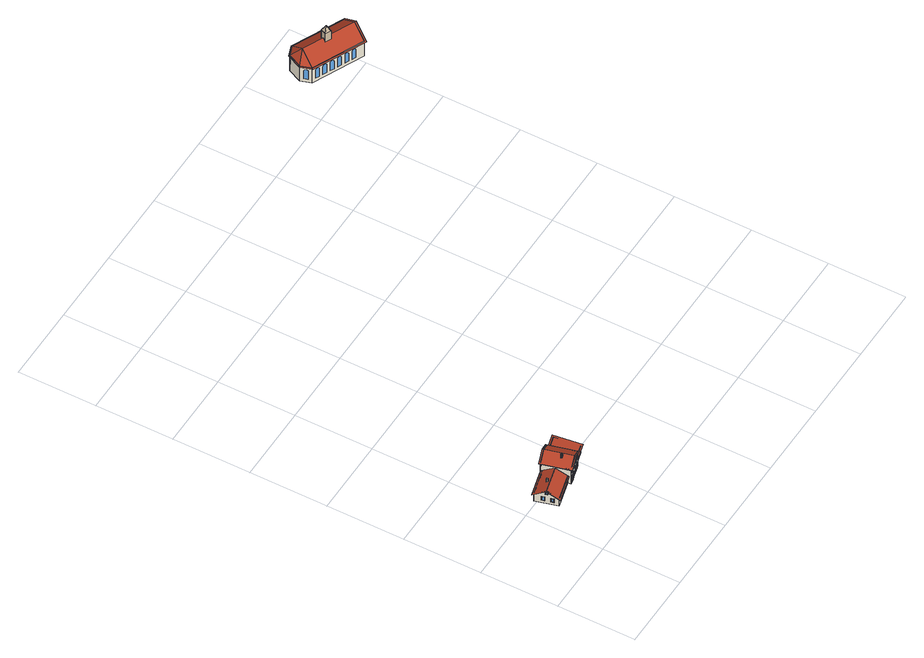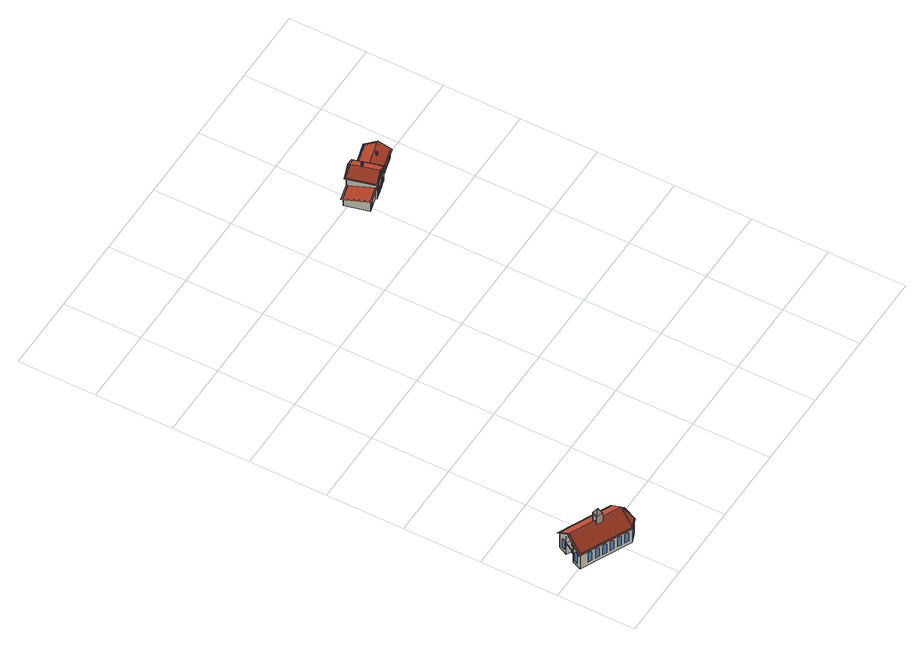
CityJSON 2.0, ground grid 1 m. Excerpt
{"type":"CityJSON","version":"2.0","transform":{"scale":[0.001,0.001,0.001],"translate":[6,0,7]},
"CityObjects":{
"building1":{"type":"Building","attributes":{"name":"Station KIT/KHH-1","function":"2480","roofArea":0.424,"yearlyIrradiation":390.01},"children":["building1-1","building1-2"],"geometry":[{"type":"MultiSurface","lod":"3","boundaries":[[[0,1,2,3,4,5,6,7]],[[5,4,3,6]],[[8,9,10,0,7,11,12,13,14,15]],[[2,1,16,17]],[[18,19,20,21,22,23,24,12,11,25,26,27,28],[29,30,31,32],[33,34,35,36],[37,38,39,40]],[[41,42,43,44]],[[45,46,47,48]],[[46,42,41,47]],[[32,31,30,29],[43,42,46,45]],[[48,44,43,45]],[[41,44,48,47]],[[49,50,51,52]],[[53,52,51,54]],[[36,35,34,33],[51,50,55,54]],[[49,52,53,56]],[[55,50,49,56]],[[54,55,56,53]],[[57,58,59,60]],[[57,61,62,58]],[[63,64,60,59]],[[40,39,38,37],[62,61,64,63]],[[59,58,62,63]],[[64,61,57,60]],[[65,66,67,68]],[[69,70,71,72]],[[73,26,25,74],[71,75,76,72]],[[77,70,69,78]],[[77,78,76,75]],[[66,65,79,80]],[[70,77,75,71]],[[68,67,81,82]],[[78,69,72,76]],[[65,68,82,79]],[[27,73,74,28],[82,81,80,79]],[[67,66,80,81]],[[83,84,85,86]],[[84,87,88,85]],[[87,89,90,88]],[[91,92,93,94]],[[95,96,97,98]],[[89,83,86,90]],[[99,19,18,100],[88,90,86,85]],[[91,96,95,92]],[[20,99,100,21],[93,98,97,94]],[[89,87,84,83]],[[96,91,94,97]],[[92,95,98,93]],[[101,102,23,22,103,104,105,106,107,108,109]],[[16,8,15,17]],[[110,111,112,113,114,115,104,103],[116,117,118,119],[120,121,122,123]],[[124,125,126,127]],[[119,118,117,116],[126,125,128,129]],[[124,127,130,131]],[[128,125,124,131]],[[129,128,131,130]],[[130,127,126,129]],[[123,122,121,120],[132,133,134,135]],[[136,133,132,137]],[[136,137,138,139]],[[135,134,139,138]],[[134,133,136,139]],[[138,137,132,135]],[[140,141,142,143]],[[141,144,145,142]],[[146,144,141,140]],[[144,146,147,145]],[[112,111,110,113],[143,142,145,147]],[[146,140,143,147]],[[148,149,10,9]],[[16,1,149,148]],[[16,148,9,8]],[[0,10,149,1]],[[114,150,151,152,115],[153,154,155,156],[157,158,159,160],[161,162,163,164]],[[165,166,167,168]],[[165,168,169,170]],[[155,154,153,156],[167,166,171,172]],[[172,171,170,169]],[[171,166,165,170]],[[169,168,167,172]],[[173,174,175,176]],[[176,177,178,173]],[[177,179,180,178]],[[180,174,173,178]],[[180,179,175,174]],[[160,159,158,157],[175,179,177,176]],[[181,182,183,184]],[[185,184,183,186]],[[187,185,186,188]],[[184,185,187,181]],[[181,187,188,182]],[[162,161,164,163],[186,183,182,188]],[[189,13,12,190]],[[191,23,102,192]],[[189,193,194,13]],[[24,195,190,12]],[[192,193,195,191],[196,197,198,199]],[[194,193,192,102]],[[190,195,193,189]],[[191,195,24,23]],[[14,200,201,202,203,101,109,150,114,113,110,103,22,21,18,28,25,11,7,6,3,2,17,15]],[[109,108,151,150],[204,205,206,207],[208,209,210,211]],[[212,213,214,215]],[[212,215,216,217]],[[218,219,217,216]],[[207,206,205,204],[214,213,219,218]],[[216,215,214,218]],[[219,213,212,217]],[[220,221,222,223]],[[224,220,223,225]],[[211,210,209,208],[226,221,220,224]],[[225,227,226,224]],[[222,227,225,223]],[[222,221,226,227]],[[228,229,106,105],[230,231,232,233]],[[152,229,228,115]],[[105,104,115,228]],[[234,229,152,151]],[[234,151,108,107]],[[107,106,229,234]],[[201,235,236,200,14,13,194,102,101,203,237,238,202],[239,240,241,242],[243,244,245,246],[247,248,249,250],[251,252,253,254],[255,256,257,258]],[[259,260,261,262]],[[259,262,263,264]],[[243,246,245,244],[261,260,265,266]],[[266,265,264,263]],[[265,260,259,264]],[[263,262,261,266]],[[267,268,269,270]],[[270,271,272,267]],[[273,268,267,272]],[[273,274,269,268]],[[250,249,248,247],[269,274,271,270]],[[271,274,273,272]],[[275,276,277,278]],[[277,276,279,280]],[[281,280,279,282]],[[277,280,281,278]],[[282,275,278,281]],[[254,253,252,251],[279,276,275,282]],[[283,284,285,286]],[[258,257,256,255],[285,287,288,286]],[[288,287,289,290]],[[289,287,285,284]],[[286,288,290,283]],[[289,284,283,290]],[[291,292,293,294]],[[294,295,296,291]],[[294,293,297,295]],[[240,239,242,241],[298,296,295,297]],[[292,291,296,298]],[[293,292,298,297]],[[299,237,203,300],[301,302,303,304]],[[305,306,307,308]],[[305,308,309,310]],[[238,299,300,202],[309,311,312,310]],[[307,306,312,311]],[[306,305,310,312]],[[308,307,311,309]],[[313,314,315,316]],[[313,316,303,302]],[[316,315,304,303]],[[314,313,302,301]],[[315,314,301,304]],[[317,318,319,320]],[[321,322,323,324]],[[322,321,325,326]],[[236,327,328,200],[329,330,326,325]],[[331,332,333,334]],[[318,331,334,319]],[[317,332,331,318]],[[323,322,326,330]],[[321,324,329,325]],[[332,317,320,333]],[[324,323,330,329]],[[327,235,201,328],[333,320,319,334]]],"semantics":{"surfaces":[{"type":"WallSurface"},{"type":"Door"},{"type":"Window"},{"type":"RoofSurface"},{"type":"GroundSurface"}],"values":[0,1,0,0,0,2,2,2,2,2,2,2,2,2,2,2,2,2,2,2,2,2,2,1,1,1,1,1,1,1,1,1,1,1,1,1,1,1,1,1,1,1,1,1,1,1,1,0,0,0,2,2,2,2,2,2,2,2,2,2,2,2,1,1,1,1,1,1,3,3,3,3,0,2,2,2,2,2,2,2,2,2,2,2,2,2,2,2,2,2,2,3,3,3,3,3,3,3,3,4,0,2,2,2,2,2,2,2,2,2,2,2,2,3,3,3,3,3,3,0,2,2,2,2,2,2,2,2,2,2,2,2,2,2,2,2,2,2,2,2,2,2,2,2,2,2,2,2,2,2,1,1,1,1,1,1,1,1,1,1,1,1,1,1,1,1,1,1,1,1,1,1,1,1]}}]},
"building1-1":{"type":"BuildingInstallation","attributes":{"name":"Chimney 1","function":"1030"},"parents":["building1"],"geometry":[{"type":"MultiSurface","lod":"3","boundaries":[[[198,335,336,199]],[[199,198,197,196]],[[336,337,196,199]],[[337,338,197,196]],[[338,335,198,197]],[[336,335,338,337]]]}]},
"building1-2":{"type":"BuildingInstallation","attributes":{"name":"Chimney 2","function":"1030"},"parents":["building1"],"geometry":[{"type":"MultiSurface","lod":"3","boundaries":[[[339,340,230,233]],[[340,341,231,230]],[[341,342,232,231]],[[342,341,340,339]],[[233,232,231,230]],[[232,342,339,233]]]}]},
"building2":{"type":"Building","attributes":{"description":"Simple Chapel with a recess/loggia","name":"Chapel KIT/KHH-1","roofArea":0.449,"yearlyIrradiation":471.73},"children":["building2-1","building2-2"],"geometry":[{"type":"MultiSurface","lod":"3","boundaries":[[[343,344,345,346]],[[346,345,347,348]],[[349,350,351,352],[353,354,355,356,357,358,359,360,361,362,363,364,365,366,367],[368,369,370,371,372,373,374,375,376,377,378,379,380,381,382],[383,384,385,386,387,388,389,390,391,392,393,394,395,396,397],[398,399,400,401,402,403,404,405,406,407,408,409,410,411,412],[413,414,415,416,417,418,419,420,421,422,423,424,425,426,427],[428,429,430,431,432,433,434,435,436,437,438,439,440,441,442]],[[382,381,380,379,378,377,376,375,374,373,372,371,370,369,368]],[[397,396,395,394,393,392,391,390,389,388,387,386,385,384,383]],[[412,411,410,409,408,407,406,405,404,403,402,401,400,399,398]],[[367,366,365,364,363,362,361,360,359,358,357,356,355,354,353]],[[427,426,425,424,423,422,421,420,419,418,417,416,415,414,413]],[[442,441,440,439,438,437,436,435,434,433,432,431,430,429,428]],[[443,444,445,446,447,448,449,350,349],[450,451,452,453,454,455,456,457,458,459,460,461,462,463,464],[465,466,467,468,469,470,471,472,473,474,475,476,477,478,479],[480,343,346,348,481]],[[482,347,345,344,483]],[[464,463,462,461,460,459,458,457,456,455,454,453,452,451,450]],[[479,478,477,476,475,474,473,472,471,470,469,468,467,466,465]],[[448,447,484,485],[486,487,488,489,490,491,492,493,494,495,496,497,498,499,500],[501,502,503,504,505,506,507,508,509,510,511,512,513,514,515],[516,517,518,519,520,521,522,523,524,525,526,527,528,529,530],[531,532,533,534,535,536,537,538,539,540,541,542,543,544,545],[546,547,548,549,550,551,552,553,554,555,556,557,558,559,560],[561,562,563,564,565,566,567,568,569,570,571,572,573,574,575]],[[500,499,498,497,496,495,494,493,492,491,490,489,488,487,486]],[[515,514,513,512,511,510,509,508,507,506,505,504,503,502,501]],[[530,529,528,527,526,525,524,523,522,521,520,519,518,517,516]],[[545,544,543,542,541,540,539,538,537,536,535,534,533,532,531]],[[560,559,558,557,556,555,554,553,552,551,550,549,548,547,546]],[[575,574,573,572,571,570,569,568,567,566,565,564,563,562,561]],[[447,446,576,577,578,579,443,349,352,580,581,484]],[[582,485,484,581],[583,584,585,586,587,588,589,590,591,592,593,594,595,596,597]],[[597,596,595,594,593,592,591,590,589,588,587,586,585,584,583]],[[445,444,598,599]],[[600,582,581,580]],[[480,483,344,343]],[[481,482,483,480]],[[600,580,352,351],[601,602,603,604,605,606,607,608,609,610,611,612,613,614,615]],[[615,614,613,612,611,610,609,608,607,606,605,604,603,602,601]],[[348,347,482,481]],[[444,443,579,598]],[[449,350,351,616,617,618]],[[351,350,449,619]],[[576,599,598,579,578,620,621,622,623,624,625,626,627,628,629,630,631,632,577]],[[577,632,631,630,629,628,627,626,625,624,623,622,621,620,578]],[[449,448,485,619]],[[485,448,449,618,633,634]],[[446,445,599,576]],[[600,351,619]],[[600,582,635,636]],[[636,616,351,600]],[[619,582,600]],[[582,485,634,635]],[[619,485,582]]],"semantics":{"surfaces":[{"type":"OuterCeilingSurface"},{"type":"WallSurface"},{"type":"Window"},{"type":"GroundSurface"},{"type":"OuterFloorSurface"},{"type":"RoofSurface"},{"type":"Door"}],"values":[0,0,1,2,2,2,2,2,2,1,1,2,2,1,2,2,2,2,2,2,3,1,2,0,1,1,4,1,2,1,1,5,5,1,6,5,5,1,5,5,5,5,5,5]}}]},
"building2-1":{"type":"BuildingInstallation","attributes":{"name":"Cross","function":"1070"},"parents":["building2"],"geometry":[{"type":"MultiSurface","lod":"3","boundaries":[[[637,638,639,640]],[[641,639,638,642,643,644,645,646,647,648,649,650]],[[640,639,641,651]],[[652,644,643,653]],[[654,648,647,655]],[[656,645,644,652]],[[657,646,645,656]],[[651,641,650,658]],[[655,647,646,657]],[[653,643,642,659]],[[658,650,649,660]],[[660,649,648,654]],[[658,660,654,655,657,656,652,653,659,637,640,651]],[[659,642,638,637]]]}]},
"building2-2":{"type":"BuildingInstallation","attributes":{"name":"Tower","function":"1040"},"parents":["building2"],"geometry":[{"type":"MultiSurface","lod":"3","boundaries":[[[661,662,663,664,665]],[[666,661,665,667]],[[668,664,663,669]],[[665,670,667]],[[668,669,671,666,667]],[[670,668,667]],[[670,665,664]],[[668,670,664]],[[662,661,666,671]],[[671,669,663,662]]]}]}
},
"vertices":[
[858,1206,1164],[1051,1258,1164],[1051,1258,994],[1022,1250,994],[1022,1250,1094],[984,1240,1094],[984,1240,994],[858,1206,994],[941,897,1114],[946,878,1116],[853,1225,1172],[853,1226,994],[853,1226,1234],[946,878,1234],[946,878,994],[941,897,994],[1134,949,1114],[1134,949,994],[690,1182,994],[690,1182,1094],[612,1161,1094],[612,1161,994],[582,1153,994],[582,1153,1234],[718,1189,1315],[825,1218,994],[825,1218,1094],[748,1197,1094],[748,1197,994],[824,1218,1214],[785,1207,1214],[785,1207,1154],[824,1218,1154],[690,1182,1214],[651,1171,1214],[651,1171,1154],[690,1182,1154],[649,1171,1214],[610,1160,1214],[610,1160,1154],[649,1171,1154],[790,1205,1211],[789,1208,1211],[820,1217,1211],[821,1213,1211],[820,1217,1157],[789,1208,1157],[790,1205,1157],[821,1213,1157],[656,1168,1211],[655,1172,1211],[686,1181,1211],[687,1177,1211],[687,1177,1157],[686,1181,1157],[655,1172,1157],[656,1168,1157],[615,1158,1211],[646,1166,1211],[646,1166,1157],[615,1158,1157],[614,1161,1211],[645,1170,1211],[645,1170,1157],[614,1161,1157],[783,1205,1031],[752,1197,1031],[752,1197,1091],[783,1205,1091],[790,1207,1091],[790,1207,1031],[790,1209,1031],[790,1209,1091],[786,1208,1094],[786,1208,994],[821,1217,1031],[821,1217,1091],[821,1215,1031],[821,1215,1091],[782,1207,1031],[751,1198,1031],[751,1198,1091],[782,1207,1091],[686,1179,1091],[655,1171,1091],[655,1172,1091],[686,1181,1091],[655,1171,1031],[655,1172,1031],[686,1179,1031],[686,1181,1031],[648,1169,1031],[648,1169,1091],[647,1170,1091],[647,1170,1031],[617,1160,1091],[617,1160,1031],[616,1162,1031],[616,1162,1091],[651,1171,1094],[651,1171,994],[676,805,994],[676,805,1234],[588,1134,994],[588,1134,1114],[583,1150,1111],[627,989,1208],[670,827,1111],[666,844,1114],[666,844,994],[346,1069,994],[346,1069,1094],[308,1058,1094],[308,1058,994],[240,1040,994],[240,1040,1114],[550,1123,1094],[511,1113,1094],[511,1113,1034],[550,1123,1034],[509,1113,1094],[471,1102,1094],[471,1102,1034],[509,1113,1034],[516,1110,1091],[515,1114,1091],[546,1122,1091],[547,1119,1091],[515,1114,1037],[546,1122,1037],[547,1119,1037],[516,1110,1037],[506,1111,1091],[475,1103,1091],[475,1103,1037],[506,1111,1037],[476,1099,1091],[507,1108,1091],[507,1108,1037],[476,1099,1037],[343,1066,1091],[312,1058,1091],[311,1059,1091],[342,1068,1091],[312,1058,1031],[311,1059,1031],[343,1066,1031],[342,1068,1031],[1159,935,1116],[1065,1283,1172],[318,750,994],[318,750,1114],[279,895,1201],[274,914,1094],[274,914,1034],[263,953,1034],[263,953,1094],[292,847,1094],[302,808,1094],[302,808,1034],[292,847,1034],[275,910,1174],[283,881,1174],[283,881,1144],[275,910,1144],[277,919,1091],[273,918,1091],[264,949,1091],[268,950,1091],[268,950,1037],[277,919,1037],[273,918,1037],[264,949,1037],[297,844,1037],[297,844,1091],[293,843,1091],[293,843,1037],[301,812,1037],[305,813,1037],[301,812,1091],[305,813,1091],[284,884,1146],[282,884,1146],[282,884,1173],[284,884,1173],[278,907,1173],[276,907,1173],[278,907,1146],[276,907,1146],[964,866,1231],[862,1245,1231],[565,1165,1231],[667,786,1231],[815,826,1319],[811,842,1315],[713,1205,1319],[724,973,1290],[743,979,1302],[748,959,1302],[729,954,1290],[916,870,994],[839,849,994],[781,834,994],[704,813,994],[558,815,1094],[597,825,1094],[597,825,1034],[558,815,1034],[599,826,1094],[638,836,1094],[638,836,1034],[599,826,1034],[592,828,1091],[593,824,1091],[562,816,1091],[561,820,1091],[561,820,1037],[592,828,1037],[562,816,1037],[593,824,1037],[634,835,1037],[634,835,1091],[633,839,1091],[633,839,1037],[603,827,1037],[602,831,1037],[603,827,1091],[602,831,1091],[216,1052,1111],[260,890,1208],[432,982,1183],[437,963,1194],[418,957,1194],[412,977,1183],[303,728,1111],[839,849,1094],[916,870,1094],[704,813,1094],[781,834,1094],[802,839,1294],[830,847,1294],[830,847,1264],[802,839,1264],[695,810,1154],[695,810,1214],[734,821,1214],[734,821,1154],[753,826,1214],[792,836,1214],[792,836,1154],[753,826,1154],[839,849,1214],[878,860,1214],[878,860,1154],[839,849,1154],[880,860,1214],[918,870,1214],[918,870,1154],[880,860,1154],[729,824,1211],[730,820,1211],[699,811,1211],[698,815,1211],[698,815,1157],[729,824,1157],[730,820,1157],[699,811,1157],[756,831,1157],[756,831,1211],[757,827,1211],[757,827,1157],[788,835,1157],[787,839,1157],[787,839,1211],[788,835,1211],[874,859,1157],[874,859,1211],[873,862,1211],[873,862,1157],[843,850,1211],[842,854,1211],[842,854,1157],[843,850,1157],[883,865,1157],[883,865,1211],[884,861,1211],[884,861,1157],[914,869,1211],[914,869,1157],[913,873,1211],[913,873,1157],[827,848,1293],[804,842,1293],[804,842,1266],[827,848,1266],[828,846,1266],[828,846,1293],[804,840,1266],[804,840,1293],[743,823,1094],[743,823,994],[739,822,1031],[708,814,1031],[708,814,1091],[739,822,1091],[746,826,1031],[777,834,1031],[777,834,1091],[746,826,1091],[746,824,1091],[746,824,1031],[777,833,1091],[777,833,1031],[707,816,1031],[738,824,1031],[738,824,1091],[707,816,1091],[843,852,1031],[843,852,1091],[843,850,1091],[843,850,1031],[881,862,1031],[912,871,1031],[912,871,1091],[881,862,1091],[882,861,1031],[913,869,1031],[878,860,1094],[878,860,994],[882,861,1091],[913,869,1091],[873,860,1091],[873,860,1031],[874,859,1031],[874,859,1091],
[748,959,1346],[729,954,1346],[724,973,1346],[743,979,1346],
[412,977,1228],[432,982,1228],[437,963,1228],[418,957,1228],
[4776,5979,1745],[4715,6007,1745],[4743,6068,1797],[4804,6040,1797],[4774,6134,1745],[4835,6106,1745],[4721,5861,1455],[4721,5861,1705],[4080,6160,1705],[4080,6160,1455],[4393,6014,1630],[4393,6014,1636],[4396,6013,1642],[4399,6011,1648],[4404,6009,1652],[4409,6006,1654],[4415,6004,1655],[4421,6001,1654],[4427,5998,1652],[4431,5996,1648],[4435,5994,1642],[4437,5993,1636],[4438,5993,1630],[4438,5993,1505],[4393,6014,1505],[4166,6120,1505],[4121,6141,1505],[4121,6141,1630],[4121,6141,1636],[4124,6140,1642],[4127,6138,1648],[4132,6136,1652],[4138,6133,1654],[4143,6130,1655],[4149,6128,1654],[4155,6125,1652],[4159,6123,1648],[4163,6121,1642],[4165,6120,1636],[4166,6120,1630],[4257,6077,1505],[4212,6099,1505],[4212,6099,1630],[4212,6098,1636],[4215,6097,1642],[4218,6095,1648],[4223,6093,1652],[4228,6091,1654],[4234,6088,1655],[4240,6085,1654],[4246,6083,1652],[4250,6081,1648],[4254,6079,1642],[4256,6078,1636],[4257,6077,1630],[4347,6035,1505],[4302,6056,1505],[4302,6056,1630],[4303,6056,1636],[4305,6055,1642],[4309,6053,1647],[4314,6051,1651],[4319,6048,1654],[4325,6046,1655],[4331,6043,1654],[4336,6041,1651],[4341,6038,1647],[4344,6037,1642],[4347,6036,1636],[4347,6035,1630],[4529,5951,1505],[4483,5972,1505],[4483,5972,1630],[4484,5972,1636],[4486,5971,1642],[4490,5969,1648],[4495,5967,1652],[4500,5964,1654],[4506,5961,1655],[4512,5959,1654],[4517,5956,1652],[4522,5954,1648],[4526,5952,1642],[4528,5951,1636],[4529,5951,1630],[4619,5909,1505],[4574,5930,1505],[4574,5930,1630],[4575,5929,1636],[4577,5928,1642],[4581,5927,1648],[4585,5924,1652],[4591,5922,1654],[4597,5919,1655],[4602,5916,1654],[4608,5914,1652],[4613,5912,1648],[4616,5910,1642],[4618,5909,1636],[4619,5909,1630],[4776,5979,1455],[4776,5979,1625],[4835,6106,1625],[4835,6106,1455],[4890,6224,1455],[4890,6224,1705],[4802,6034,1855],[4763,5952,1505],[4742,5906,1505],[4742,5906,1630],[4742,5907,1636],[4743,5910,1642],[4745,5913,1648],[4747,5918,1652],[4750,5923,1654],[4753,5929,1655],[4755,5935,1654],[4758,5940,1652],[4760,5945,1648],[4762,5949,1642],[4763,5951,1636],[4763,5952,1630],[4869,6178,1505],[4848,6133,1505],[4848,6133,1630],[4848,6134,1636],[4849,6136,1642],[4851,6140,1648],[4853,6144,1652],[4855,6150,1654],[4858,6156,1655],[4861,6162,1654],[4863,6167,1652],[4866,6172,1648],[4867,6175,1642],[4868,6178,1636],[4869,6178,1630],[4776,5979,1645],[4835,6106,1645],[4774,6134,1645],[4715,6007,1645],[4249,6523,1455],[4249,6523,1705],[4743,6292,1505],[4788,6271,1505],[4788,6271,1630],[4788,6271,1636],[4785,6272,1642],[4782,6274,1648],[4777,6276,1652],[4771,6279,1654],[4766,6282,1655],[4760,6284,1654],[4754,6287,1652],[4750,6289,1648],[4746,6291,1642],[4744,6292,1636],[4743,6292,1630],[4653,6334,1505],[4698,6313,1505],[4698,6313,1630],[4697,6314,1636],[4695,6315,1642],[4691,6316,1648],[4687,6318,1652],[4681,6321,1654],[4675,6324,1655],[4669,6326,1654],[4664,6329,1652],[4659,6331,1648],[4656,6333,1642],[4653,6334,1636],[4653,6334,1630],[4573,6371,1652],[4568,6374,1648],[4565,6375,1642],[4562,6376,1636],[4562,6377,1630],[4562,6377,1505],[4607,6356,1505],[4607,6356,1630],[4606,6356,1636],[4604,6357,1642],[4600,6359,1648],[4596,6361,1652],[4590,6363,1654],[4584,6366,1655],[4578,6369,1654],[4471,6419,1505],[4516,6398,1505],[4516,6398,1630],[4516,6398,1636],[4513,6399,1642],[4510,6401,1648],[4505,6403,1652],[4500,6406,1654],[4494,6408,1655],[4488,6411,1654],[4482,6414,1652],[4478,6416,1648],[4474,6418,1642],[4472,6419,1636],[4471,6419,1630],[4380,6461,1630],[4380,6461,1505],[4426,6440,1505],[4426,6440,1630],[4425,6440,1636],[4423,6442,1642],[4419,6443,1648],[4414,6445,1652],[4409,6448,1654],[4403,6451,1655],[4397,6453,1654],[4392,6456,1652],[4387,6458,1648],[4383,6460,1642],[4381,6461,1636],[4312,6493,1655],[4307,6496,1654],[4301,6498,1652],[4296,6500,1648],[4293,6502,1642],[4291,6503,1636],[4290,6503,1630],[4290,6503,1505],[4335,6482,1505],[4335,6482,1630],[4334,6483,1636],[4332,6484,1642],[4328,6485,1648],[4324,6488,1652],[4318,6490,1654],[4774,6134,1455],[4766,6116,1455],[4723,6025,1455],[4715,6007,1455],[4032,6293,1455],[4116,6474,1455],[4116,6474,1705],[4206,6507,1630],[4205,6507,1636],[4203,6506,1642],[4199,6504,1648],[4194,6503,1652],[4189,6501,1654],[4183,6498,1655],[4176,6496,1654],[4171,6494,1652],[4166,6492,1648],[4162,6491,1642],[4160,6490,1636],[4159,6490,1630],[4159,6490,1505],[4206,6507,1505],[4715,6007,1625],[4774,6134,1625],[4032,6293,1705],[4047,6250,1630],[4048,6249,1636],[4048,6247,1642],[4050,6243,1648],[4052,6238,1652],[4054,6233,1654],[4056,6226,1655],[4058,6220,1654],[4060,6215,1652],[4062,6210,1648],[4063,6206,1642],[4064,6204,1636],[4064,6203,1630],[4064,6203,1505],[4047,6250,1505],[4073,6146,1692],[4735,5837,1692],[4822,6025,1855],[4161,6333,1855],[4723,6025,1555],[4724,6027,1568],[4726,6032,1580],[4730,6039,1590],[4734,6048,1598],[4739,6059,1603],[4745,6071,1605],[4750,6083,1603],[4755,6093,1598],[4759,6103,1590],[4763,6110,1580],[4765,6115,1568],[4766,6116,1555],[4917,6229,1693],[4256,6537,1693],[4113,6485,1693],[4021,6290,1692],
[4786,6089,1725],[4793,6086,1725],[4780,6059,1725],[4773,6062,1725],[4780,6059,1645],[4793,6086,1733],[4780,6059,1733],[4780,6059,1763],[4777,6051,1763],[4777,6051,1733],[4764,6024,1733],[4764,6024,1725],[4777,6051,1725],[4777,6051,1645],[4773,6062,1645],[4773,6062,1763],[4773,6062,1733],[4757,6027,1725],[4757,6027,1733],[4770,6055,1763],[4770,6055,1733],[4770,6055,1645],[4786,6089,1733],[4770,6055,1725],
[4431,6251,1826],[4415,6215,1855],[4398,6179,1824],[4398,6179,1955],[4431,6251,1955],[4504,6217,1826],[4504,6217,1955],[4470,6145,1955],[4470,6145,1824],[4451,6198,2035],[4487,6181,1855]
]}
